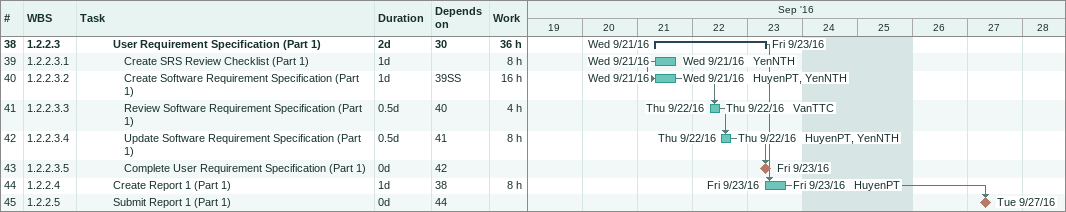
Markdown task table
| ID | WBS | Task | Duration | Start | Finish | Predecessors | Resources | Work (h) |
|---|---|---|---|---|---|---|---|---|
| 38 | 1.2.2.3 | **User Requirement Specification (Part 1)** | 2d | 2016-09-21 | 2016-09-23 | 30 |  | 36 |
| 39 | 1.2.2.3.1 | Create SRS Review Checklist (Part 1) | 1d | 2016-09-21 | 2016-09-21 |  | YenNTH | 8 |
| 40 | 1.2.2.3.2 | Create Software Requirement Specification (Part 1) | 1d | 2016-09-21 | 2016-09-21 | 39SS | HuyenPT, YenNTH | 16 |
| 41 | 1.2.2.3.3 | Review Software Requirement Specification (Part 1) | 0.5d | 2016-09-22 | 2016-09-22 | 40 | VanTTC | 4 |
| 42 | 1.2.2.3.4 | Update Software Requirement Specification (Part 1) | 0.5d | 2016-09-22 | 2016-09-22 | 41 | HuyenPT, YenNTH | 8 |
| 43 | 1.2.2.3.5 | Complete User Requirement Specification (Part 1) | 0d | 2016-09-23 | 2016-09-23 | 42 |  |  |
| 44 | 1.2.2.4 | Create Report 1 (Part 1) | 1d | 2016-09-23 | 2016-09-23 | 38 | HuyenPT | 8 |
| 45 | 1.2.2.5 | Submit Report 1 (Part 1) | 0d | 2016-09-27 | 2016-09-27 | 44 |  |  |
